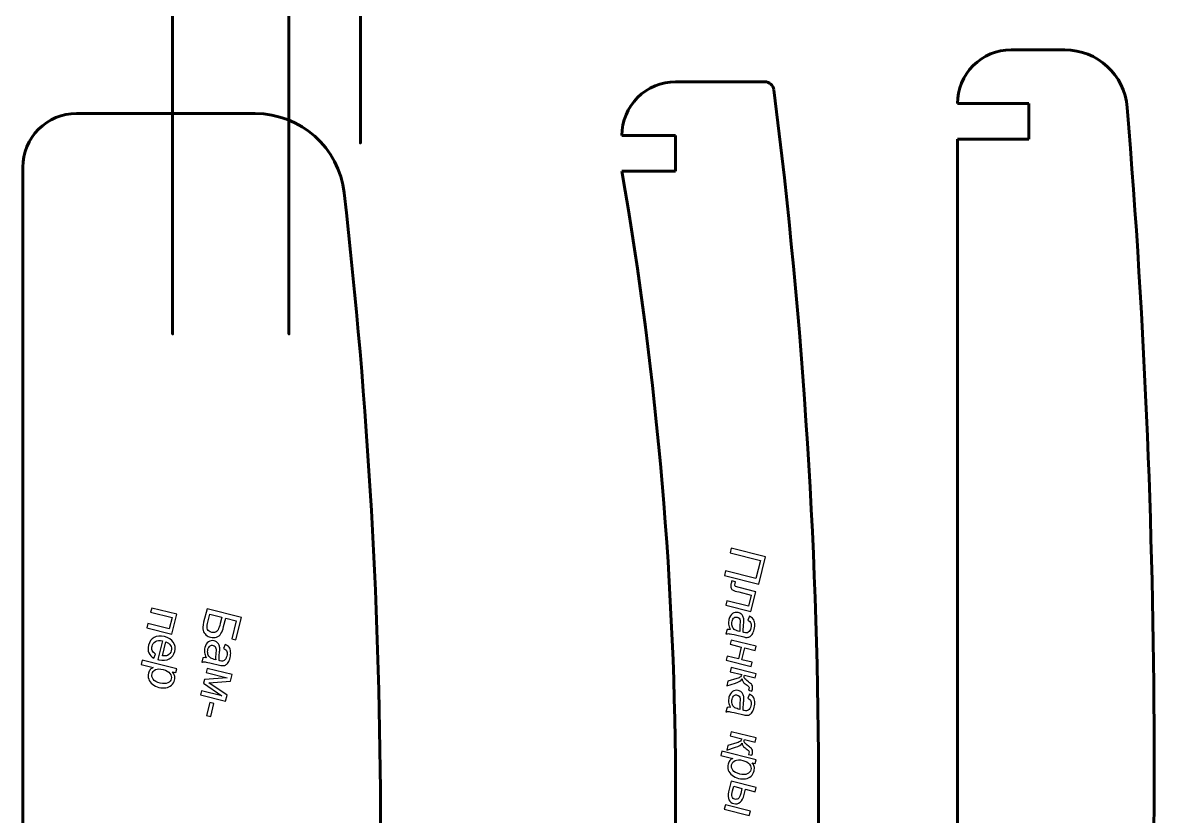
# Model space of a CAD drawing. Header units: centimetres. Extents: x 259 to 610, y 357 to 1252.
# Drawn here: x 545.9 to 609.6, y 899.7 to 944 of the extents above; entities that cross this region are included whole.
import ezdxf

# ---------------------------------------------------------------- set-up
doc = ezdxf.new("R2010")
doc.units = ezdxf.units.CM
doc.header["$MEASUREMENT"] = 0
doc.layers.add('layer 1', color=7, linetype='Continuous')

msp = doc.modelspace()

# ---------------------------------------------------------------- linework, layer by layer
at = {"layer": 'layer 1', "color": 5, "lineweight": 60}
for points, knots in [([(554.2571, 958.72064), (554.2571, 960.23942), (553.02589, 961.47063), (551.50711, 961.47064), (551.50711, 961.47064), (549.98833, 961.47064), (548.75711, 960.23943), (548.7571, 958.72064), (548.7571, 958.72064), (548.7571, 957.20186), (549.98831, 955.97064), (551.50709, 955.97064), (551.50709, 955.97064), (553.02587, 955.97063), (554.2571, 957.20184), (554.2571, 958.72062), (554.2571, 1004.28402), (554.2571, 867.59384), (554.2571, 958.72064)], [0, 0, 0, 0, 0.2, 0.2, 0.2, 0.2, 0.4, 0.4, 0.4, 0.4, 0.6, 0.6, 0.6, 0.6, 1, 1, 1, 1.00002, 1.00002, 1.00002, 1.00002]), ([(560.7571, 958.72064), (560.7571, 960.23942), (559.52589, 961.47063), (558.00711, 961.47064), (558.00711, 961.47064), (556.48833, 961.47064), (555.25711, 960.23943), (555.2571, 958.72064), (555.2571, 958.72064), (555.2571, 957.20186), (556.48831, 955.97064), (558.00709, 955.97064), (558.00709, 955.97064), (559.52587, 955.97063), (560.7571, 957.20184), (560.7571, 958.72062), (560.7571, 1004.28402), (560.7571, 867.59384), (560.7571, 958.72064)], [0, 0, 0, 0, 0.2, 0.2, 0.2, 0.2, 0.4, 0.4, 0.4, 0.4, 0.6, 0.6, 0.6, 0.6, 1, 1, 1, 1.00002, 1.00002, 1.00002, 1.00002]), ([(564.7571, 957.72064), (564.7571, 958.68713), (563.9736, 959.47063), (563.00711, 959.47064), (563.00711, 959.47064), (562.04061, 959.47064), (561.25711, 958.68714), (561.2571, 957.72064), (561.2571, 957.72064), (561.2571, 956.75414), (562.0406, 955.97064), (563.0071, 955.97064), (563.0071, 955.97064), (563.97359, 955.97063), (564.7571, 956.75413), (564.7571, 957.72063), (564.7571, 986.71563), (564.7571, 899.73124), (564.7571, 957.72064)], [0, 0, 0, 0, 0.2, 0.2, 0.2, 0.2, 0.4, 0.4, 0.4, 0.4, 0.6, 0.6, 0.6, 0.6, 1, 1, 1, 1.00001, 1.00001, 1.00001, 1.00001]), ([(601.14318, 942.51831), (600.34753, 942.51831), (599.58447, 942.20224), (599.02186, 941.63963), (599.02186, 941.63963), (598.45925, 941.07703), (598.14318, 940.31396), (598.14318, 939.51831)], [0, 0, 0, 0, 0.33333333, 0.33333333, 0.33333333, 0.33333333, 1, 1, 1, 1]), ([(582.38027, 940.73113), (581.58462, 940.73113), (580.82155, 940.41506), (580.25895, 939.85245), (580.25895, 939.85245), (579.69634, 939.28984), (579.38027, 938.52678), (579.38027, 937.73113)], [0, 0, 0, 0, 0.33333333, 0.33333333, 0.33333333, 0.33333333, 1, 1, 1, 1]), ([(548.87954, 938.95751), (548.08389, 938.95751), (547.32083, 938.64144), (546.75822, 938.07883), (546.75822, 938.07883), (546.19561, 937.51622), (545.87954, 936.75316), (545.87954, 935.95751)], [0, 0, 0, 0, 0.33333333, 0.33333333, 0.33333333, 0.33333333, 1, 1, 1, 1])]:
    msp.add_open_spline(points, degree=3, knots=knots, dxfattribs=at)
for points in [[(604.14318, 942.51831), (604.14318, 942.51831), (601.14318, 942.51831), (601.14318, 942.51831)], [(607.63138, 939.3055), (607.48191, 941.12101), (605.96483, 942.51831), (604.14318, 942.51831)], [(587.38027, 940.73113), (587.38027, 940.73113), (582.38027, 940.73113), (582.38027, 940.73113)], [(587.87628, 940.29417), (587.84453, 940.54393), (587.63204, 940.73113), (587.38027, 940.73113)], [(587.87628, 861.16809), (591.21486, 887.43724), (591.21493, 914.02334), (587.87649, 940.29251)], [(602.14318, 939.51831), (602.14318, 939.51831), (598.14318, 939.51831), (598.14318, 939.51831)], [(602.14318, 937.51831), (602.14318, 937.51831), (602.14318, 939.51831), (602.14318, 939.51831)], [(607.63138, 865.73113), (609.64705, 890.21371), (609.64711, 914.82054), (607.63157, 939.30313)], [(558.87954, 938.95751), (558.87954, 938.95751), (548.87954, 938.95751), (548.87954, 938.95751)], [(563.847, 934.52708), (563.55753, 937.0516), (561.4206, 938.95751), (558.87954, 938.95751)], [(582.38027, 937.73113), (582.38027, 937.73113), (579.38027, 937.73113), (579.38027, 937.73113)], [(582.38027, 935.73113), (582.38027, 935.73113), (582.38027, 937.73113), (582.38027, 937.73113)], [(598.14318, 937.51831), (598.14318, 937.51831), (598.14318, 867.51831), (598.14318, 867.51831)], [(598.14318, 937.51831), (598.14318, 937.51831), (602.14318, 937.51831), (602.14318, 937.51831)], [(545.87954, 935.95751), (545.87954, 935.95751), (545.87954, 861.95751), (545.87954, 861.95751)], [(579.38027, 935.73113), (579.38027, 935.73113), (579.38027, 935.7311), (579.38027, 935.7311)], [(579.38027, 935.73113), (579.38027, 935.73113), (582.38027, 935.73113), (582.38027, 935.73113)], [(579.38027, 865.73113), (583.3802, 888.89266), (583.38027, 912.56847), (579.38045, 935.73003)], [(563.847, 863.38794), (566.55699, 887.02301), (566.55706, 910.89036), (563.84718, 934.52543)]]:
    msp.add_open_spline(points, degree=3, dxfattribs=at)
at = {"layer": 'layer 1'}
for points, knots in [([(587.41776, 914.17486), (587.41776, 914.17486), (587.03952, 912.65773), (587.03952, 912.65773), (587.03952, 912.65773), (587.03952, 912.65773), (585.11081, 913.13874), (585.11081, 913.13874), (585.11081, 913.13874), (585.11081, 913.13874), (585.1747, 913.39523), (585.1747, 913.39523), (585.1747, 913.39523), (585.1747, 913.39523), (586.87563, 912.97115), (586.87563, 912.97115), (586.87563, 912.97115), (586.87563, 912.97115), (587.12656, 913.97625), (587.12656, 913.97625), (587.12656, 913.97625), (587.12656, 913.97625), (585.42517, 914.40032), (585.42517, 914.40032), (585.42517, 914.40032), (585.42517, 914.40032), (585.48905, 914.65541), (585.48905, 914.65541), (585.48905, 914.65541), (585.48905, 914.65541), (587.41776, 914.17486), (587.41776, 914.17486)], [0, 0, 0, 0, 0.11111111, 0.11111111, 0.11111111, 0.11111111, 0.22222222, 0.22222222, 0.22222222, 0.22222222, 0.33333333, 0.33333333, 0.33333333, 0.33333333, 0.44444444, 0.44444444, 0.44444444, 0.44444444, 0.55555556, 0.55555556, 0.55555556, 0.55555556, 0.66666667, 0.66666667, 0.66666667, 0.66666667, 0.77777778, 0.77777778, 0.77777778, 0.77777778, 1, 1, 1, 1]), ([(586.86545, 912.22764), (586.86545, 912.22764), (586.59137, 911.12764), (586.59137, 911.12764), (586.59137, 911.12764), (586.59137, 911.12764), (585.19414, 911.47624), (585.19414, 911.47624), (585.19414, 911.47624), (585.19414, 911.47624), (585.25248, 911.71142), (585.25248, 911.71142), (585.25248, 911.71142), (585.25248, 911.71142), (586.45387, 911.4119), (586.45387, 911.4119), (586.45387, 911.4119), (586.45387, 911.4119), (586.61035, 912.03967), (586.61035, 912.03967), (586.61035, 912.03967), (586.61035, 912.03967), (585.91452, 912.21328), (585.91452, 912.21328), (585.91452, 912.21328), (585.75202, 912.25356), (585.64646, 912.28551), (585.59739, 912.30912), (585.59739, 912.30912), (585.54831, 912.33226), (585.51035, 912.37254), (585.4835, 912.42949), (585.4835, 912.42949), (585.45665, 912.48643), (585.45434, 912.55958), (585.47655, 912.64939), (585.47655, 912.64939), (585.49044, 912.70448), (585.50989, 912.76745), (585.53489, 912.83736), (585.53489, 912.83736), (585.53489, 912.83736), (585.73211, 912.78828), (585.73211, 912.78828), (585.73211, 912.78828), (585.73211, 912.78828), (585.70619, 912.68412), (585.70619, 912.68412), (585.70619, 912.68412), (585.69415, 912.63504), (585.69044, 912.59893), (585.69508, 912.57532), (585.69508, 912.57532), (585.70016, 912.55171), (585.71267, 912.53365), (585.73257, 912.52115), (585.73257, 912.52115), (585.75295, 912.50865), (585.82331, 912.48736), (585.94461, 912.45726), (585.94461, 912.45726), (585.94461, 912.45726), (586.86545, 912.22764), (586.86545, 912.22764)], [0, 0, 0, 0, 0.05882353, 0.05882353, 0.05882353, 0.05882353, 0.11764706, 0.11764706, 0.11764706, 0.11764706, 0.17647059, 0.17647059, 0.17647059, 0.17647059, 0.23529412, 0.23529412, 0.23529412, 0.23529412, 0.29411765, 0.29411765, 0.29411765, 0.29411765, 0.35294118, 0.35294118, 0.35294118, 0.35294118, 0.41176471, 0.41176471, 0.41176471, 0.41176471, 0.47058824, 0.47058824, 0.47058824, 0.47058824, 0.52941176, 0.52941176, 0.52941176, 0.52941176, 0.58823529, 0.58823529, 0.58823529, 0.58823529, 0.64705882, 0.64705882, 0.64705882, 0.64705882, 0.70588235, 0.70588235, 0.70588235, 0.70588235, 0.76470588, 0.76470588, 0.76470588, 0.76470588, 0.82352941, 0.82352941, 0.82352941, 0.82352941, 0.88235294, 0.88235294, 0.88235294, 0.88235294, 1, 1, 1, 1]), ([(554.48481, 910.96571), (554.48481, 910.96571), (554.20981, 909.86338), (554.20981, 909.86338), (554.20981, 909.86338), (554.20981, 909.86338), (552.81258, 910.21154), (552.81258, 910.21154), (552.81258, 910.21154), (552.81258, 910.21154), (552.87138, 910.44857), (552.87138, 910.44857), (552.87138, 910.44857), (552.87138, 910.44857), (554.07278, 910.14904), (554.07278, 910.14904), (554.07278, 910.14904), (554.07278, 910.14904), (554.22971, 910.77774), (554.22971, 910.77774), (554.22971, 910.77774), (554.22971, 910.77774), (553.02832, 911.07728), (553.02832, 911.07728), (553.02832, 911.07728), (553.02832, 911.07728), (553.08758, 911.31385), (553.08758, 911.31385), (553.08758, 911.31385), (553.08758, 911.31385), (554.48481, 910.96571), (554.48481, 910.96571)], [0, 0, 0, 0, 0.11111111, 0.11111111, 0.11111111, 0.11111111, 0.22222222, 0.22222222, 0.22222222, 0.22222222, 0.33333333, 0.33333333, 0.33333333, 0.33333333, 0.44444444, 0.44444444, 0.44444444, 0.44444444, 0.55555556, 0.55555556, 0.55555556, 0.55555556, 0.66666667, 0.66666667, 0.66666667, 0.66666667, 0.77777778, 0.77777778, 0.77777778, 0.77777778, 1, 1, 1, 1]), ([(558.10936, 910.79255), (558.10936, 910.79255), (557.79732, 909.54117), (557.79732, 909.54117), (557.79732, 909.54117), (557.79732, 909.54117), (557.56954, 909.59811), (557.56954, 909.59811), (557.56954, 909.59811), (557.56954, 909.59811), (557.81815, 910.59394), (557.81815, 910.59394), (557.81815, 910.59394), (557.81815, 910.59394), (557.22324, 910.74209), (557.22324, 910.74209), (557.22324, 910.74209), (557.22324, 910.74209), (557.10843, 910.28191), (557.10843, 910.28191), (557.10843, 910.28191), (557.0663, 910.11154), (557.0163, 909.98052), (556.95843, 909.88793), (556.95843, 909.88793), (556.90102, 909.7958), (556.82, 909.73052), (556.71491, 909.69209), (556.71491, 909.69209), (556.60982, 909.65413), (556.49778, 909.64996), (556.37833, 909.6796), (556.37833, 909.6796), (556.28111, 909.70413), (556.19547, 909.74857), (556.12185, 909.81293), (556.12185, 909.81293), (556.04778, 909.87728), (555.995, 909.95922), (555.96306, 910.05876), (555.96306, 910.05876), (555.93065, 910.15784), (555.94084, 910.31107), (555.99223, 910.51802), (555.99223, 910.51802), (555.99223, 910.51802), (556.18065, 911.27311), (556.18065, 911.27311), (556.18065, 911.27311), (556.18065, 911.27311), (558.10936, 910.79255), (558.10936, 910.79255)], [0, 0, 0, 0, 0.07142857, 0.07142857, 0.07142857, 0.07142857, 0.14285714, 0.14285714, 0.14285714, 0.14285714, 0.21428571, 0.21428571, 0.21428571, 0.21428571, 0.28571429, 0.28571429, 0.28571429, 0.28571429, 0.35714286, 0.35714286, 0.35714286, 0.35714286, 0.42857143, 0.42857143, 0.42857143, 0.42857143, 0.5, 0.5, 0.5, 0.5, 0.57142857, 0.57142857, 0.57142857, 0.57142857, 0.64285714, 0.64285714, 0.64285714, 0.64285714, 0.71428571, 0.71428571, 0.71428571, 0.71428571, 0.78571429, 0.78571429, 0.78571429, 0.78571429, 0.85714286, 0.85714286, 0.85714286, 0.85714286, 1, 1, 1, 1]), ([(556.33389, 910.96385), (556.33389, 910.96385), (556.20658, 910.45367), (556.20658, 910.45367), (556.20658, 910.45367), (556.17232, 910.3157), (556.17463, 910.20552), (556.21352, 910.12265), (556.21352, 910.12265), (556.25241, 910.03978), (556.32833, 909.98422), (556.44037, 909.95644), (556.44037, 909.95644), (556.52046, 909.93653), (556.59177, 909.93978), (556.65519, 909.96571), (556.65519, 909.96571), (556.71862, 909.99163), (556.76769, 910.03793), (556.80287, 910.10367), (556.80287, 910.10367), (556.83805, 910.16941), (556.87649, 910.287), (556.91862, 910.45598), (556.91862, 910.45598), (556.91862, 910.45598), (557.0038, 910.79719), (557.0038, 910.79719), (557.0038, 910.79719), (557.0038, 910.79719), (556.33389, 910.96385), (556.33389, 910.96385)], [0, 0, 0, 0, 0.11111111, 0.11111111, 0.11111111, 0.11111111, 0.22222222, 0.22222222, 0.22222222, 0.22222222, 0.33333333, 0.33333333, 0.33333333, 0.33333333, 0.44444444, 0.44444444, 0.44444444, 0.44444444, 0.55555556, 0.55555556, 0.55555556, 0.55555556, 0.66666667, 0.66666667, 0.66666667, 0.66666667, 0.77777778, 0.77777778, 0.77777778, 0.77777778, 1, 1, 1, 1]), ([(585.44229, 910.11606), (585.38951, 910.22254), (585.35804, 910.31976), (585.34739, 910.40865), (585.34739, 910.40865), (585.33674, 910.49754), (585.34322, 910.58829), (585.36637, 910.68134), (585.36637, 910.68134), (585.4048, 910.83504), (585.47147, 910.94338), (585.5673, 911.00726), (585.5673, 911.00726), (585.66267, 911.07116), (585.76869, 911.08829), (585.88535, 911.05912), (585.88535, 911.05912), (585.95387, 911.04198), (586.01266, 911.01097), (586.06128, 910.9656), (586.06128, 910.9656), (586.10989, 910.9207), (586.14553, 910.86838), (586.16683, 910.80958), (586.16683, 910.80958), (586.1886, 910.75079), (586.20016, 910.68736), (586.20202, 910.61977), (586.20202, 910.61977), (586.20294, 910.57023), (586.19692, 910.49708), (586.18535, 910.40032), (586.18535, 910.40032), (586.16035, 910.20357), (586.15248, 910.05587), (586.16128, 909.95773), (586.16128, 909.95773), (586.19369, 909.94893), (586.21405, 909.94338), (586.22285, 909.94106), (586.22285, 909.94106), (586.31961, 909.91699), (586.39322, 909.92254), (586.44368, 909.95727), (586.44368, 909.95727), (586.5122, 910.00449), (586.56128, 910.08783), (586.5909, 910.2068), (586.5909, 910.2068), (586.61868, 910.31838), (586.62008, 910.40541), (586.59415, 910.46838), (586.59415, 910.46838), (586.56822, 910.53088), (586.50896, 910.58736), (586.41637, 910.63782), (586.41637, 910.63782), (586.41637, 910.63782), (586.50526, 910.86144), (586.50526, 910.86144), (586.50526, 910.86144), (586.59924, 910.8156), (586.671, 910.76097), (586.71961, 910.69754), (586.71961, 910.69754), (586.76868, 910.63412), (586.79832, 910.55264), (586.8085, 910.4531), (586.8085, 910.4531), (586.81868, 910.35402), (586.8085, 910.24384), (586.7784, 910.12393), (586.7784, 910.12393), (586.74878, 910.00449), (586.71082, 909.91097), (586.66406, 909.84384), (586.66406, 909.84384), (586.6173, 909.77625), (586.56822, 909.72995), (586.5173, 909.70542), (586.5173, 909.70542), (586.46591, 909.68134), (586.40619, 909.66977), (586.33767, 909.67208), (586.33767, 909.67208), (586.29508, 909.6744), (586.22146, 909.68829), (586.11637, 909.71467), (586.11637, 909.71467), (586.11637, 909.71467), (585.80063, 909.79338), (585.80063, 909.79338), (585.80063, 909.79338), (585.58025, 909.84847), (585.43999, 909.8781), (585.37887, 909.88226), (585.37887, 909.88226), (585.31822, 909.88689), (585.25712, 909.88087), (585.19646, 909.86421), (585.19646, 909.86421), (585.19646, 909.86421), (585.25804, 910.11189), (585.25804, 910.11189), (585.25804, 910.11189), (585.31313, 910.12393), (585.3747, 910.12532), (585.44229, 910.11606)], [0, 0, 0, 0, 0.03571429, 0.03571429, 0.03571429, 0.03571429, 0.07142857, 0.07142857, 0.07142857, 0.07142857, 0.10714286, 0.10714286, 0.10714286, 0.10714286, 0.14285714, 0.14285714, 0.14285714, 0.14285714, 0.17857143, 0.17857143, 0.17857143, 0.17857143, 0.21428571, 0.21428571, 0.21428571, 0.21428571, 0.25, 0.25, 0.25, 0.25, 0.28571429, 0.28571429, 0.28571429, 0.28571429, 0.32142857, 0.32142857, 0.32142857, 0.32142857, 0.35714286, 0.35714286, 0.35714286, 0.35714286, 0.39285714, 0.39285714, 0.39285714, 0.39285714, 0.42857143, 0.42857143, 0.42857143, 0.42857143, 0.46428571, 0.46428571, 0.46428571, 0.46428571, 0.5, 0.5, 0.5, 0.5, 0.53571429, 0.53571429, 0.53571429, 0.53571429, 0.57142857, 0.57142857, 0.57142857, 0.57142857, 0.60714286, 0.60714286, 0.60714286, 0.60714286, 0.64285714, 0.64285714, 0.64285714, 0.64285714, 0.67857143, 0.67857143, 0.67857143, 0.67857143, 0.71428571, 0.71428571, 0.71428571, 0.71428571, 0.75, 0.75, 0.75, 0.75, 0.78571429, 0.78571429, 0.78571429, 0.78571429, 0.82142857, 0.82142857, 0.82142857, 0.82142857, 0.85714286, 0.85714286, 0.85714286, 0.85714286, 0.89285714, 0.89285714, 0.89285714, 0.89285714, 0.92857143, 0.92857143, 0.92857143, 0.92857143, 1, 1, 1, 1]), ([(585.97609, 910.00403), (585.9622, 910.09894), (585.96452, 910.23505), (585.98304, 910.41328), (585.98304, 910.41328), (585.99322, 910.51421), (585.99461, 910.5869), (585.98721, 910.63134), (585.98721, 910.63134), (585.9798, 910.67625), (585.96175, 910.71375), (585.9335, 910.7443), (585.9335, 910.7443), (585.90526, 910.77439), (585.87054, 910.79477), (585.82887, 910.80495), (585.82887, 910.80495), (585.76591, 910.82069), (585.70757, 910.81005), (585.65341, 910.77254), (585.65341, 910.77254), (585.59924, 910.7355), (585.56081, 910.67069), (585.53767, 910.57857), (585.53767, 910.57857), (585.51498, 910.48736), (585.51498, 910.40125), (585.5372, 910.32023), (585.5372, 910.32023), (585.55942, 910.23921), (585.60063, 910.17347), (585.66174, 910.12301), (585.66174, 910.12301), (585.70897, 910.08412), (585.78489, 910.05171), (585.88905, 910.02579), (585.88905, 910.02579), (585.88905, 910.02579), (585.97609, 910.00403), (585.97609, 910.00403)], [0, 0, 0, 0, 0.09090909, 0.09090909, 0.09090909, 0.09090909, 0.18181818, 0.18181818, 0.18181818, 0.18181818, 0.27272727, 0.27272727, 0.27272727, 0.27272727, 0.36363636, 0.36363636, 0.36363636, 0.36363636, 0.45454545, 0.45454545, 0.45454545, 0.45454545, 0.54545455, 0.54545455, 0.54545455, 0.54545455, 0.63636364, 0.63636364, 0.63636364, 0.63636364, 0.72727273, 0.72727273, 0.72727273, 0.72727273, 0.81818182, 0.81818182, 0.81818182, 0.81818182, 1, 1, 1, 1]), ([(553.29916, 908.74256), (553.29916, 908.74256), (553.20795, 908.50551), (553.20795, 908.50551), (553.20795, 908.50551), (553.07462, 908.57959), (552.98157, 908.67866), (552.92879, 908.80274), (552.92879, 908.80274), (552.87555, 908.92681), (552.86953, 909.07033), (552.90981, 909.23237), (552.90981, 909.23237), (552.96073, 909.43653), (553.06398, 909.5833), (553.21999, 909.67126), (553.21999, 909.67126), (553.37555, 909.75968), (553.56721, 909.77542), (553.79407, 909.71894), (553.79407, 909.71894), (554.02925, 909.66015), (554.19639, 909.55413), (554.29638, 909.40088), (554.29638, 909.40088), (554.39592, 909.24765), (554.42184, 909.0745), (554.3737, 908.88144), (554.3737, 908.88144), (554.32694, 908.6944), (554.22508, 908.55783), (554.0686, 908.47125), (554.0686, 908.47125), (553.91213, 908.38422), (553.71814, 908.36987), (553.48758, 908.42728), (553.48758, 908.42728), (553.4737, 908.43098), (553.4524, 908.43654), (553.42463, 908.44441), (553.42463, 908.44441), (553.42463, 908.44441), (553.68434, 909.48653), (553.68434, 909.48653), (553.68434, 909.48653), (553.52879, 909.5157), (553.40055, 909.50181), (553.29962, 909.44394), (553.29962, 909.44394), (553.19823, 909.38653), (553.13342, 909.29903), (553.10425, 909.18236), (553.10425, 909.18236), (553.08249, 909.0958), (553.08712, 909.0157), (553.11722, 908.94302), (553.11722, 908.94302), (553.14731, 908.87033), (553.20842, 908.80367), (553.29916, 908.74256)], [0, 0, 0, 0, 0.0625, 0.0625, 0.0625, 0.0625, 0.125, 0.125, 0.125, 0.125, 0.1875, 0.1875, 0.1875, 0.1875, 0.25, 0.25, 0.25, 0.25, 0.3125, 0.3125, 0.3125, 0.3125, 0.375, 0.375, 0.375, 0.375, 0.4375, 0.4375, 0.4375, 0.4375, 0.5, 0.5, 0.5, 0.5, 0.5625, 0.5625, 0.5625, 0.5625, 0.625, 0.625, 0.625, 0.625, 0.6875, 0.6875, 0.6875, 0.6875, 0.75, 0.75, 0.75, 0.75, 0.8125, 0.8125, 0.8125, 0.8125, 0.875, 0.875, 0.875, 0.875, 1, 1, 1, 1]), ([(553.87601, 909.4245), (553.87601, 909.4245), (553.68156, 908.64441), (553.68156, 908.64441), (553.68156, 908.64441), (553.80148, 908.62589), (553.89731, 908.63376), (553.96814, 908.66801), (553.96814, 908.66801), (554.07833, 908.72079), (554.14824, 908.80736), (554.17833, 908.92727), (554.17833, 908.92727), (554.20518, 909.03607), (554.19175, 909.13653), (554.13712, 909.22867), (554.13712, 909.22867), (554.08296, 909.32126), (553.99592, 909.38654), (553.87601, 909.4245)], [0, 0, 0, 0, 0.16666667, 0.16666667, 0.16666667, 0.16666667, 0.33333333, 0.33333333, 0.33333333, 0.33333333, 0.5, 0.5, 0.5, 0.5, 0.66666667, 0.66666667, 0.66666667, 0.66666667, 1, 1, 1, 1]), ([(556.1362, 908.53746), (556.08342, 908.64394), (556.05195, 908.74116), (556.0413, 908.83005), (556.0413, 908.83005), (556.03065, 908.91894), (556.03713, 909.00969), (556.06028, 909.10274), (556.06028, 909.10274), (556.09871, 909.25644), (556.16538, 909.36478), (556.26121, 909.42866), (556.26121, 909.42866), (556.35658, 909.49256), (556.4626, 909.50969), (556.57926, 909.48052), (556.57926, 909.48052), (556.64778, 909.46338), (556.70657, 909.43237), (556.75519, 909.387), (556.75519, 909.387), (556.8038, 909.3421), (556.83944, 909.28978), (556.86074, 909.23098), (556.86074, 909.23098), (556.88251, 909.17219), (556.89407, 909.10876), (556.89593, 909.04117), (556.89593, 909.04117), (556.89685, 908.99163), (556.89083, 908.91848), (556.87926, 908.82172), (556.87926, 908.82172), (556.85426, 908.62497), (556.84639, 908.47727), (556.85519, 908.37913), (556.85519, 908.37913), (556.8876, 908.37033), (556.90796, 908.36478), (556.91676, 908.36246), (556.91676, 908.36246), (557.01352, 908.33839), (557.08713, 908.34394), (557.13759, 908.37867), (557.13759, 908.37867), (557.20611, 908.42589), (557.25519, 908.50923), (557.28481, 908.6282), (557.28481, 908.6282), (557.31259, 908.73978), (557.31399, 908.82681), (557.28806, 908.88978), (557.28806, 908.88978), (557.26213, 908.95228), (557.20287, 909.00876), (557.11028, 909.05922), (557.11028, 909.05922), (557.11028, 909.05922), (557.19917, 909.28284), (557.19917, 909.28284), (557.19917, 909.28284), (557.29315, 909.237), (557.36491, 909.18237), (557.41352, 909.11894), (557.41352, 909.11894), (557.46259, 909.05552), (557.49223, 908.97404), (557.50241, 908.8745), (557.50241, 908.8745), (557.51259, 908.77542), (557.50241, 908.66524), (557.47231, 908.54533), (557.47231, 908.54533), (557.44269, 908.42589), (557.40473, 908.33237), (557.35797, 908.26524), (557.35797, 908.26524), (557.31121, 908.19765), (557.26213, 908.15135), (557.21121, 908.12682), (557.21121, 908.12682), (557.15982, 908.10274), (557.1001, 908.09117), (557.03158, 908.09348), (557.03158, 908.09348), (556.98899, 908.0958), (556.91537, 908.10969), (556.81028, 908.13607), (556.81028, 908.13607), (556.81028, 908.13607), (556.49454, 908.21478), (556.49454, 908.21478), (556.49454, 908.21478), (556.27416, 908.26987), (556.1339, 908.2995), (556.07278, 908.30366), (556.07278, 908.30366), (556.01213, 908.30829), (555.95103, 908.30227), (555.89037, 908.28561), (555.89037, 908.28561), (555.89037, 908.28561), (555.95195, 908.53329), (555.95195, 908.53329), (555.95195, 908.53329), (556.00704, 908.54533), (556.06861, 908.54672), (556.1362, 908.53746)], [0, 0, 0, 0, 0.03571429, 0.03571429, 0.03571429, 0.03571429, 0.07142857, 0.07142857, 0.07142857, 0.07142857, 0.10714286, 0.10714286, 0.10714286, 0.10714286, 0.14285714, 0.14285714, 0.14285714, 0.14285714, 0.17857143, 0.17857143, 0.17857143, 0.17857143, 0.21428571, 0.21428571, 0.21428571, 0.21428571, 0.25, 0.25, 0.25, 0.25, 0.28571429, 0.28571429, 0.28571429, 0.28571429, 0.32142857, 0.32142857, 0.32142857, 0.32142857, 0.35714286, 0.35714286, 0.35714286, 0.35714286, 0.39285714, 0.39285714, 0.39285714, 0.39285714, 0.42857143, 0.42857143, 0.42857143, 0.42857143, 0.46428571, 0.46428571, 0.46428571, 0.46428571, 0.5, 0.5, 0.5, 0.5, 0.53571429, 0.53571429, 0.53571429, 0.53571429, 0.57142857, 0.57142857, 0.57142857, 0.57142857, 0.60714286, 0.60714286, 0.60714286, 0.60714286, 0.64285714, 0.64285714, 0.64285714, 0.64285714, 0.67857143, 0.67857143, 0.67857143, 0.67857143, 0.71428571, 0.71428571, 0.71428571, 0.71428571, 0.75, 0.75, 0.75, 0.75, 0.78571429, 0.78571429, 0.78571429, 0.78571429, 0.82142857, 0.82142857, 0.82142857, 0.82142857, 0.85714286, 0.85714286, 0.85714286, 0.85714286, 0.89285714, 0.89285714, 0.89285714, 0.89285714, 0.92857143, 0.92857143, 0.92857143, 0.92857143, 1, 1, 1, 1]), ([(586.89415, 909.17625), (586.89415, 909.17625), (586.83489, 908.93967), (586.83489, 908.93967), (586.83489, 908.93967), (586.83489, 908.93967), (586.2534, 909.08458), (586.2534, 909.08458), (586.2534, 909.08458), (586.2534, 909.08458), (586.08952, 908.42809), (586.08952, 908.42809), (586.08952, 908.42809), (586.08952, 908.42809), (586.67147, 908.28272), (586.67147, 908.28272), (586.67147, 908.28272), (586.67147, 908.28272), (586.6122, 908.04615), (586.6122, 908.04615), (586.6122, 908.04615), (586.6122, 908.04615), (585.21498, 908.3943), (585.21498, 908.3943), (585.21498, 908.3943), (585.21498, 908.3943), (585.27378, 908.63134), (585.27378, 908.63134), (585.27378, 908.63134), (585.27378, 908.63134), (585.89368, 908.47671), (585.89368, 908.47671), (585.89368, 908.47671), (585.89368, 908.47671), (586.05758, 909.13319), (586.05758, 909.13319), (586.05758, 909.13319), (586.05758, 909.13319), (585.43766, 909.28782), (585.43766, 909.28782), (585.43766, 909.28782), (585.43766, 909.28782), (585.49692, 909.52439), (585.49692, 909.52439), (585.49692, 909.52439), (585.49692, 909.52439), (586.89415, 909.17625), (586.89415, 909.17625)], [0, 0, 0, 0, 0.07692308, 0.07692308, 0.07692308, 0.07692308, 0.15384615, 0.15384615, 0.15384615, 0.15384615, 0.23076923, 0.23076923, 0.23076923, 0.23076923, 0.30769231, 0.30769231, 0.30769231, 0.30769231, 0.38461538, 0.38461538, 0.38461538, 0.38461538, 0.46153846, 0.46153846, 0.46153846, 0.46153846, 0.53846154, 0.53846154, 0.53846154, 0.53846154, 0.61538462, 0.61538462, 0.61538462, 0.61538462, 0.69230769, 0.69230769, 0.69230769, 0.69230769, 0.76923077, 0.76923077, 0.76923077, 0.76923077, 0.84615385, 0.84615385, 0.84615385, 0.84615385, 1, 1, 1, 1]), ([(556.67, 908.42543), (556.65611, 908.52034), (556.65843, 908.65645), (556.67695, 908.83468), (556.67695, 908.83468), (556.68713, 908.93561), (556.68852, 909.0083), (556.68112, 909.05274), (556.68112, 909.05274), (556.67371, 909.09765), (556.65566, 909.13515), (556.62741, 909.1657), (556.62741, 909.1657), (556.59917, 909.19579), (556.56445, 909.21617), (556.52278, 909.22635), (556.52278, 909.22635), (556.45982, 909.24209), (556.40148, 909.23145), (556.34732, 909.19394), (556.34732, 909.19394), (556.29315, 909.1569), (556.25472, 909.09209), (556.23158, 908.99997), (556.23158, 908.99997), (556.20889, 908.90876), (556.20889, 908.82265), (556.23111, 908.74163), (556.23111, 908.74163), (556.25333, 908.66061), (556.29454, 908.59487), (556.35565, 908.54441), (556.35565, 908.54441), (556.40288, 908.50552), (556.4788, 908.47311), (556.58296, 908.44719), (556.58296, 908.44719), (556.58296, 908.44719), (556.67, 908.42543), (556.67, 908.42543)], [0, 0, 0, 0, 0.09090909, 0.09090909, 0.09090909, 0.09090909, 0.18181818, 0.18181818, 0.18181818, 0.18181818, 0.27272727, 0.27272727, 0.27272727, 0.27272727, 0.36363636, 0.36363636, 0.36363636, 0.36363636, 0.45454545, 0.45454545, 0.45454545, 0.45454545, 0.54545455, 0.54545455, 0.54545455, 0.54545455, 0.63636364, 0.63636364, 0.63636364, 0.63636364, 0.72727273, 0.72727273, 0.72727273, 0.72727273, 0.81818182, 0.81818182, 0.81818182, 0.81818182, 1, 1, 1, 1]), ([(552.5524, 908.39996), (552.5524, 908.39996), (554.48481, 907.91801), (554.48481, 907.91801), (554.48481, 907.91801), (554.48481, 907.91801), (554.4311, 907.70228), (554.4311, 907.70228), (554.4311, 907.70228), (554.4311, 907.70228), (554.24963, 907.74765), (554.24963, 907.74765), (554.24963, 907.74765), (554.30795, 907.67867), (554.34684, 907.60829), (554.36629, 907.53514), (554.36629, 907.53514), (554.3862, 907.46245), (554.38434, 907.38051), (554.36166, 907.28884), (554.36166, 907.28884), (554.33203, 907.16987), (554.27509, 907.07218), (554.19082, 906.99625), (554.19082, 906.99625), (554.10657, 906.92033), (554.00287, 906.8731), (553.87972, 906.85459), (553.87972, 906.85459), (553.75611, 906.83607), (553.62786, 906.84348), (553.49453, 906.87635), (553.49453, 906.87635), (553.35148, 906.912), (553.22926, 906.96986), (553.1274, 907.04995), (553.1274, 907.04995), (553.02601, 907.12959), (552.95656, 907.22589), (552.92, 907.33885), (552.92, 907.33885), (552.88342, 907.45181), (552.87879, 907.56246), (552.90564, 907.67033), (552.90564, 907.67033), (552.92508, 907.7495), (552.95981, 907.81617), (553.00842, 907.87033), (553.00842, 907.87033), (553.05749, 907.92496), (553.11259, 907.9657), (553.17324, 907.99348), (553.17324, 907.99348), (553.17324, 907.99348), (552.49314, 908.16292), (552.49314, 908.16292), (552.49314, 908.16292), (552.49314, 908.16292), (552.5524, 908.39996), (552.5524, 908.39996)], [0, 0, 0, 0, 0.0625, 0.0625, 0.0625, 0.0625, 0.125, 0.125, 0.125, 0.125, 0.1875, 0.1875, 0.1875, 0.1875, 0.25, 0.25, 0.25, 0.25, 0.3125, 0.3125, 0.3125, 0.3125, 0.375, 0.375, 0.375, 0.375, 0.4375, 0.4375, 0.4375, 0.4375, 0.5, 0.5, 0.5, 0.5, 0.5625, 0.5625, 0.5625, 0.5625, 0.625, 0.625, 0.625, 0.625, 0.6875, 0.6875, 0.6875, 0.6875, 0.75, 0.75, 0.75, 0.75, 0.8125, 0.8125, 0.8125, 0.8125, 0.875, 0.875, 0.875, 0.875, 1, 1, 1, 1]), ([(553.72509, 907.87958), (553.54499, 907.9245), (553.40333, 907.92125), (553.29916, 907.86986), (553.29916, 907.86986), (553.195, 907.81848), (553.13018, 907.74116), (553.10425, 907.63745), (553.10425, 907.63745), (553.07786, 907.53237), (553.10008, 907.43098), (553.17045, 907.33376), (553.17045, 907.33376), (553.24082, 907.23654), (553.36906, 907.16477), (553.55611, 907.11801), (553.55611, 907.11801), (553.73434, 907.07404), (553.87648, 907.07728), (553.98342, 907.1282), (553.98342, 907.1282), (554.09036, 907.17959), (554.15657, 907.25597), (554.18157, 907.35783), (554.18157, 907.35783), (554.20703, 907.45875), (554.18203, 907.55968), (554.10703, 907.66061), (554.10703, 907.66061), (554.03203, 907.76199), (553.90472, 907.83468), (553.72509, 907.87958)], [0, 0, 0, 0, 0.11111111, 0.11111111, 0.11111111, 0.11111111, 0.22222222, 0.22222222, 0.22222222, 0.22222222, 0.33333333, 0.33333333, 0.33333333, 0.33333333, 0.44444444, 0.44444444, 0.44444444, 0.44444444, 0.55555556, 0.55555556, 0.55555556, 0.55555556, 0.66666667, 0.66666667, 0.66666667, 0.66666667, 0.77777778, 0.77777778, 0.77777778, 0.77777778, 1, 1, 1, 1]), ([(557.58667, 907.59255), (557.58667, 907.59255), (557.49454, 907.22404), (557.49454, 907.22404), (557.49454, 907.22404), (557.49454, 907.22404), (556.28482, 907.13561), (556.28482, 907.13561), (556.28482, 907.13561), (556.28482, 907.13561), (557.30149, 906.44903), (557.30149, 906.44903), (557.30149, 906.44903), (557.30149, 906.44903), (557.21676, 906.1083), (557.21676, 906.1083), (557.21676, 906.1083), (557.21676, 906.1083), (555.81954, 906.4569), (555.81954, 906.4569), (555.81954, 906.4569), (555.81954, 906.4569), (555.87834, 906.69348), (555.87834, 906.69348), (555.87834, 906.69348), (555.87834, 906.69348), (557.00334, 906.41293), (557.00334, 906.41293), (557.00334, 906.41293), (557.00334, 906.41293), (555.98157, 907.10644), (555.98157, 907.10644), (555.98157, 907.10644), (555.98157, 907.10644), (556.03436, 907.31848), (556.03436, 907.31848), (556.03436, 907.31848), (556.03436, 907.31848), (557.31029, 907.41524), (557.31029, 907.41524), (557.31029, 907.41524), (557.31029, 907.41524), (556.13157, 907.70922), (556.13157, 907.70922), (556.13157, 907.70922), (556.13157, 907.70922), (556.18944, 907.94071), (556.18944, 907.94071), (556.18944, 907.94071), (556.18944, 907.94071), (557.58667, 907.59255), (557.58667, 907.59255)], [0, 0, 0, 0, 0.07142857, 0.07142857, 0.07142857, 0.07142857, 0.14285714, 0.14285714, 0.14285714, 0.14285714, 0.21428571, 0.21428571, 0.21428571, 0.21428571, 0.28571429, 0.28571429, 0.28571429, 0.28571429, 0.35714286, 0.35714286, 0.35714286, 0.35714286, 0.42857143, 0.42857143, 0.42857143, 0.42857143, 0.5, 0.5, 0.5, 0.5, 0.57142857, 0.57142857, 0.57142857, 0.57142857, 0.64285714, 0.64285714, 0.64285714, 0.64285714, 0.71428571, 0.71428571, 0.71428571, 0.71428571, 0.78571429, 0.78571429, 0.78571429, 0.78571429, 0.85714286, 0.85714286, 0.85714286, 0.85714286, 1, 1, 1, 1]), ([(586.89461, 907.64522), (586.89461, 907.64522), (586.83582, 907.40818), (586.83582, 907.40818), (586.83582, 907.40818), (586.83582, 907.40818), (586.23165, 907.55864), (586.23165, 907.55864), (586.23165, 907.55864), (586.21266, 907.48365), (586.21405, 907.42717), (586.23535, 907.38967), (586.23535, 907.38967), (586.25711, 907.35217), (586.33025, 907.28642), (586.4548, 907.1929), (586.4548, 907.1929), (586.55387, 907.11884), (586.6173, 907.06328), (586.64508, 907.02531), (586.64508, 907.02531), (586.67285, 906.98781), (586.68814, 906.94846), (586.69138, 906.90772), (586.69138, 906.90772), (586.69415, 906.86698), (586.68535, 906.80494), (586.66452, 906.72161), (586.66452, 906.72161), (586.66452, 906.72161), (586.65248, 906.67393), (586.65248, 906.67393), (586.65248, 906.67393), (586.65248, 906.67393), (586.45664, 906.723), (586.45664, 906.723), (586.45664, 906.723), (586.45664, 906.723), (586.47424, 906.78828), (586.47424, 906.78828), (586.47424, 906.78828), (586.48998, 906.85078), (586.49044, 906.89291), (586.47656, 906.91513), (586.47656, 906.91513), (586.46174, 906.93828), (586.41128, 906.98087), (586.32517, 907.04245), (586.32517, 907.04245), (586.24276, 907.10077), (586.18813, 907.14938), (586.16035, 907.18828), (586.16035, 907.18828), (586.13257, 907.2267), (586.1122, 907.28087), (586.09878, 907.35032), (586.09878, 907.35032), (586.046, 907.25541), (585.92656, 907.17902), (585.73951, 907.12115), (585.73951, 907.12115), (585.73951, 907.12115), (585.2423, 906.96976), (585.2423, 906.96976), (585.2423, 906.96976), (585.2423, 906.96976), (585.30711, 907.23041), (585.30711, 907.23041), (585.30711, 907.23041), (585.30711, 907.23041), (585.80294, 907.37485), (585.80294, 907.37485), (585.80294, 907.37485), (585.90295, 907.40495), (585.97146, 907.43596), (586.0085, 907.4679), (586.0085, 907.4679), (586.04554, 907.49939), (586.071, 907.54198), (586.08443, 907.59569), (586.08443, 907.59569), (586.08443, 907.59569), (585.43859, 907.7568), (585.43859, 907.7568), (585.43859, 907.7568), (585.43859, 907.7568), (585.49739, 907.99337), (585.49739, 907.99337), (585.49739, 907.99337), (585.49739, 907.99337), (586.89461, 907.64522), (586.89461, 907.64522)], [0, 0, 0, 0, 0.04166667, 0.04166667, 0.04166667, 0.04166667, 0.08333333, 0.08333333, 0.08333333, 0.08333333, 0.125, 0.125, 0.125, 0.125, 0.16666667, 0.16666667, 0.16666667, 0.16666667, 0.20833333, 0.20833333, 0.20833333, 0.20833333, 0.25, 0.25, 0.25, 0.25, 0.29166667, 0.29166667, 0.29166667, 0.29166667, 0.33333333, 0.33333333, 0.33333333, 0.33333333, 0.375, 0.375, 0.375, 0.375, 0.41666667, 0.41666667, 0.41666667, 0.41666667, 0.45833333, 0.45833333, 0.45833333, 0.45833333, 0.5, 0.5, 0.5, 0.5, 0.54166667, 0.54166667, 0.54166667, 0.54166667, 0.58333333, 0.58333333, 0.58333333, 0.58333333, 0.625, 0.625, 0.625, 0.625, 0.66666667, 0.66666667, 0.66666667, 0.66666667, 0.70833333, 0.70833333, 0.70833333, 0.70833333, 0.75, 0.75, 0.75, 0.75, 0.79166667, 0.79166667, 0.79166667, 0.79166667, 0.83333333, 0.83333333, 0.83333333, 0.83333333, 0.875, 0.875, 0.875, 0.875, 0.91666667, 0.91666667, 0.91666667, 0.91666667, 1, 1, 1, 1]), ([(585.44229, 905.76096), (585.38951, 905.86744), (585.35804, 905.96466), (585.34739, 906.05355), (585.34739, 906.05355), (585.33674, 906.14244), (585.34322, 906.23319), (585.36637, 906.32624), (585.36637, 906.32624), (585.4048, 906.47994), (585.47147, 906.58828), (585.5673, 906.65216), (585.5673, 906.65216), (585.66267, 906.71606), (585.76869, 906.73319), (585.88535, 906.70402), (585.88535, 906.70402), (585.95387, 906.68688), (586.01266, 906.65587), (586.06128, 906.6105), (586.06128, 906.6105), (586.10989, 906.5656), (586.14553, 906.51328), (586.16683, 906.45448), (586.16683, 906.45448), (586.1886, 906.39569), (586.20016, 906.33226), (586.20202, 906.26467), (586.20202, 906.26467), (586.20294, 906.21513), (586.19692, 906.14198), (586.18535, 906.04522), (586.18535, 906.04522), (586.16035, 905.84847), (586.15248, 905.70077), (586.16128, 905.60263), (586.16128, 905.60263), (586.19369, 905.59383), (586.21405, 905.58828), (586.22285, 905.58596), (586.22285, 905.58596), (586.31961, 905.56189), (586.39322, 905.56744), (586.44368, 905.60217), (586.44368, 905.60217), (586.5122, 905.64939), (586.56128, 905.73273), (586.5909, 905.8517), (586.5909, 905.8517), (586.61868, 905.96328), (586.62008, 906.05031), (586.59415, 906.11328), (586.59415, 906.11328), (586.56822, 906.17578), (586.50896, 906.23226), (586.41637, 906.28272), (586.41637, 906.28272), (586.41637, 906.28272), (586.50526, 906.50634), (586.50526, 906.50634), (586.50526, 906.50634), (586.59924, 906.4605), (586.671, 906.40587), (586.71961, 906.34244), (586.71961, 906.34244), (586.76868, 906.27902), (586.79832, 906.19754), (586.8085, 906.098), (586.8085, 906.098), (586.81868, 905.99892), (586.8085, 905.88874), (586.7784, 905.76883), (586.7784, 905.76883), (586.74878, 905.64939), (586.71082, 905.55587), (586.66406, 905.48874), (586.66406, 905.48874), (586.6173, 905.42115), (586.56822, 905.37485), (586.5173, 905.35032), (586.5173, 905.35032), (586.46591, 905.32624), (586.40619, 905.31467), (586.33767, 905.31698), (586.33767, 905.31698), (586.29508, 905.3193), (586.22146, 905.33319), (586.11637, 905.35957), (586.11637, 905.35957), (586.11637, 905.35957), (585.80063, 905.43828), (585.80063, 905.43828), (585.80063, 905.43828), (585.58025, 905.49337), (585.43999, 905.523), (585.37887, 905.52716), (585.37887, 905.52716), (585.31822, 905.53179), (585.25712, 905.52577), (585.19646, 905.50911), (585.19646, 905.50911), (585.19646, 905.50911), (585.25804, 905.75679), (585.25804, 905.75679), (585.25804, 905.75679), (585.31313, 905.76883), (585.3747, 905.77022), (585.44229, 905.76096)], [0, 0, 0, 0, 0.03571429, 0.03571429, 0.03571429, 0.03571429, 0.07142857, 0.07142857, 0.07142857, 0.07142857, 0.10714286, 0.10714286, 0.10714286, 0.10714286, 0.14285714, 0.14285714, 0.14285714, 0.14285714, 0.17857143, 0.17857143, 0.17857143, 0.17857143, 0.21428571, 0.21428571, 0.21428571, 0.21428571, 0.25, 0.25, 0.25, 0.25, 0.28571429, 0.28571429, 0.28571429, 0.28571429, 0.32142857, 0.32142857, 0.32142857, 0.32142857, 0.35714286, 0.35714286, 0.35714286, 0.35714286, 0.39285714, 0.39285714, 0.39285714, 0.39285714, 0.42857143, 0.42857143, 0.42857143, 0.42857143, 0.46428571, 0.46428571, 0.46428571, 0.46428571, 0.5, 0.5, 0.5, 0.5, 0.53571429, 0.53571429, 0.53571429, 0.53571429, 0.57142857, 0.57142857, 0.57142857, 0.57142857, 0.60714286, 0.60714286, 0.60714286, 0.60714286, 0.64285714, 0.64285714, 0.64285714, 0.64285714, 0.67857143, 0.67857143, 0.67857143, 0.67857143, 0.71428571, 0.71428571, 0.71428571, 0.71428571, 0.75, 0.75, 0.75, 0.75, 0.78571429, 0.78571429, 0.78571429, 0.78571429, 0.82142857, 0.82142857, 0.82142857, 0.82142857, 0.85714286, 0.85714286, 0.85714286, 0.85714286, 0.89285714, 0.89285714, 0.89285714, 0.89285714, 0.92857143, 0.92857143, 0.92857143, 0.92857143, 1, 1, 1, 1]), ([(585.97609, 905.64893), (585.9622, 905.74384), (585.96452, 905.87995), (585.98304, 906.05818), (585.98304, 906.05818), (585.99322, 906.15911), (585.99461, 906.2318), (585.98721, 906.27624), (585.98721, 906.27624), (585.9798, 906.32115), (585.96175, 906.35865), (585.9335, 906.3892), (585.9335, 906.3892), (585.90526, 906.41929), (585.87054, 906.43967), (585.82887, 906.44985), (585.82887, 906.44985), (585.76591, 906.46559), (585.70757, 906.45495), (585.65341, 906.41744), (585.65341, 906.41744), (585.59924, 906.3804), (585.56081, 906.31559), (585.53767, 906.22347), (585.53767, 906.22347), (585.51498, 906.13226), (585.51498, 906.04615), (585.5372, 905.96513), (585.5372, 905.96513), (585.55942, 905.88411), (585.60063, 905.81837), (585.66174, 905.76791), (585.66174, 905.76791), (585.70897, 905.72902), (585.78489, 905.69661), (585.88905, 905.67069), (585.88905, 905.67069), (585.88905, 905.67069), (585.97609, 905.64893), (585.97609, 905.64893)], [0, 0, 0, 0, 0.09090909, 0.09090909, 0.09090909, 0.09090909, 0.18181818, 0.18181818, 0.18181818, 0.18181818, 0.27272727, 0.27272727, 0.27272727, 0.27272727, 0.36363636, 0.36363636, 0.36363636, 0.36363636, 0.45454545, 0.45454545, 0.45454545, 0.45454545, 0.54545455, 0.54545455, 0.54545455, 0.54545455, 0.63636364, 0.63636364, 0.63636364, 0.63636364, 0.72727273, 0.72727273, 0.72727273, 0.72727273, 0.81818182, 0.81818182, 0.81818182, 0.81818182, 1, 1, 1, 1]), ([(556.33068, 906.04188), (556.33068, 906.04188), (556.56911, 905.98262), (556.56911, 905.98262), (556.56911, 905.98262), (556.56911, 905.98262), (556.38764, 905.2553), (556.38764, 905.2553), (556.38764, 905.2553), (556.38764, 905.2553), (556.14967, 905.31456), (556.14967, 905.31456), (556.14967, 905.31456), (556.14967, 905.31456), (556.33068, 906.04188), (556.33068, 906.04188)], [0, 0, 0, 0, 0.2, 0.2, 0.2, 0.2, 0.4, 0.4, 0.4, 0.4, 0.6, 0.6, 0.6, 0.6, 1, 1, 1, 1]), ([(586.89461, 904.05216), (586.89461, 904.05216), (586.83582, 903.81512), (586.83582, 903.81512), (586.83582, 903.81512), (586.83582, 903.81512), (586.23165, 903.96558), (586.23165, 903.96558), (586.23165, 903.96558), (586.21266, 903.89059), (586.21405, 903.83411), (586.23535, 903.79661), (586.23535, 903.79661), (586.25711, 903.75911), (586.33025, 903.69336), (586.4548, 903.59984), (586.4548, 903.59984), (586.55387, 903.52578), (586.6173, 903.47022), (586.64508, 903.43225), (586.64508, 903.43225), (586.67285, 903.39475), (586.68814, 903.3554), (586.69138, 903.31466), (586.69138, 903.31466), (586.69415, 903.27392), (586.68535, 903.21188), (586.66452, 903.12855), (586.66452, 903.12855), (586.66452, 903.12855), (586.65248, 903.08087), (586.65248, 903.08087), (586.65248, 903.08087), (586.65248, 903.08087), (586.45664, 903.12994), (586.45664, 903.12994), (586.45664, 903.12994), (586.45664, 903.12994), (586.47424, 903.19522), (586.47424, 903.19522), (586.47424, 903.19522), (586.48998, 903.25772), (586.49044, 903.29985), (586.47656, 903.32207), (586.47656, 903.32207), (586.46174, 903.34522), (586.41128, 903.38781), (586.32517, 903.44939), (586.32517, 903.44939), (586.24276, 903.50771), (586.18813, 903.55632), (586.16035, 903.59522), (586.16035, 903.59522), (586.13257, 903.63364), (586.1122, 903.68781), (586.09878, 903.75726), (586.09878, 903.75726), (586.046, 903.66235), (585.92656, 903.58596), (585.73951, 903.52809), (585.73951, 903.52809), (585.73951, 903.52809), (585.2423, 903.3767), (585.2423, 903.3767), (585.2423, 903.3767), (585.2423, 903.3767), (585.30711, 903.63735), (585.30711, 903.63735), (585.30711, 903.63735), (585.30711, 903.63735), (585.80294, 903.78179), (585.80294, 903.78179), (585.80294, 903.78179), (585.90295, 903.81189), (585.97146, 903.8429), (586.0085, 903.87484), (586.0085, 903.87484), (586.04554, 903.90633), (586.071, 903.94892), (586.08443, 904.00263), (586.08443, 904.00263), (586.08443, 904.00263), (585.43859, 904.16374), (585.43859, 904.16374), (585.43859, 904.16374), (585.43859, 904.16374), (585.49739, 904.40031), (585.49739, 904.40031), (585.49739, 904.40031), (585.49739, 904.40031), (586.89461, 904.05216), (586.89461, 904.05216)], [0, 0, 0, 0, 0.04166667, 0.04166667, 0.04166667, 0.04166667, 0.08333333, 0.08333333, 0.08333333, 0.08333333, 0.125, 0.125, 0.125, 0.125, 0.16666667, 0.16666667, 0.16666667, 0.16666667, 0.20833333, 0.20833333, 0.20833333, 0.20833333, 0.25, 0.25, 0.25, 0.25, 0.29166667, 0.29166667, 0.29166667, 0.29166667, 0.33333333, 0.33333333, 0.33333333, 0.33333333, 0.375, 0.375, 0.375, 0.375, 0.41666667, 0.41666667, 0.41666667, 0.41666667, 0.45833333, 0.45833333, 0.45833333, 0.45833333, 0.5, 0.5, 0.5, 0.5, 0.54166667, 0.54166667, 0.54166667, 0.54166667, 0.58333333, 0.58333333, 0.58333333, 0.58333333, 0.625, 0.625, 0.625, 0.625, 0.66666667, 0.66666667, 0.66666667, 0.66666667, 0.70833333, 0.70833333, 0.70833333, 0.70833333, 0.75, 0.75, 0.75, 0.75, 0.79166667, 0.79166667, 0.79166667, 0.79166667, 0.83333333, 0.83333333, 0.83333333, 0.83333333, 0.875, 0.875, 0.875, 0.875, 0.91666667, 0.91666667, 0.91666667, 0.91666667, 1, 1, 1, 1]), ([(584.96174, 903.31744), (584.96174, 903.31744), (586.89415, 902.83549), (586.89415, 902.83549), (586.89415, 902.83549), (586.89415, 902.83549), (586.84044, 902.61976), (586.84044, 902.61976), (586.84044, 902.61976), (586.84044, 902.61976), (586.65897, 902.66513), (586.65897, 902.66513), (586.65897, 902.66513), (586.71729, 902.59615), (586.75618, 902.52577), (586.77563, 902.45262), (586.77563, 902.45262), (586.79554, 902.37993), (586.79368, 902.29799), (586.771, 902.20632), (586.771, 902.20632), (586.74137, 902.08735), (586.68443, 901.98966), (586.60016, 901.91373), (586.60016, 901.91373), (586.51591, 901.83781), (586.41221, 901.79058), (586.28906, 901.77207), (586.28906, 901.77207), (586.16545, 901.75355), (586.0372, 901.76096), (585.90387, 901.79383), (585.90387, 901.79383), (585.76082, 901.82948), (585.6386, 901.88734), (585.53674, 901.96743), (585.53674, 901.96743), (585.43535, 902.04707), (585.3659, 902.14337), (585.32934, 902.25633), (585.32934, 902.25633), (585.29276, 902.36929), (585.28813, 902.47994), (585.31498, 902.58781), (585.31498, 902.58781), (585.33442, 902.66698), (585.36915, 902.73365), (585.41776, 902.78781), (585.41776, 902.78781), (585.46683, 902.84244), (585.52193, 902.88318), (585.58258, 902.91096), (585.58258, 902.91096), (585.58258, 902.91096), (584.90248, 903.0804), (584.90248, 903.0804), (584.90248, 903.0804), (584.90248, 903.0804), (584.96174, 903.31744), (584.96174, 903.31744)], [0, 0, 0, 0, 0.0625, 0.0625, 0.0625, 0.0625, 0.125, 0.125, 0.125, 0.125, 0.1875, 0.1875, 0.1875, 0.1875, 0.25, 0.25, 0.25, 0.25, 0.3125, 0.3125, 0.3125, 0.3125, 0.375, 0.375, 0.375, 0.375, 0.4375, 0.4375, 0.4375, 0.4375, 0.5, 0.5, 0.5, 0.5, 0.5625, 0.5625, 0.5625, 0.5625, 0.625, 0.625, 0.625, 0.625, 0.6875, 0.6875, 0.6875, 0.6875, 0.75, 0.75, 0.75, 0.75, 0.8125, 0.8125, 0.8125, 0.8125, 0.875, 0.875, 0.875, 0.875, 1, 1, 1, 1]), ([(586.13443, 902.79706), (585.95433, 902.84198), (585.81267, 902.83873), (585.7085, 902.78734), (585.7085, 902.78734), (585.60434, 902.73596), (585.53952, 902.65864), (585.51359, 902.55493), (585.51359, 902.55493), (585.4872, 902.44985), (585.50942, 902.34846), (585.57979, 902.25124), (585.57979, 902.25124), (585.65016, 902.15402), (585.7784, 902.08225), (585.96545, 902.03549), (585.96545, 902.03549), (586.14368, 901.99152), (586.28582, 901.99476), (586.39276, 902.04568), (586.39276, 902.04568), (586.4997, 902.09707), (586.56591, 902.17345), (586.59091, 902.27531), (586.59091, 902.27531), (586.61637, 902.37623), (586.59137, 902.47716), (586.51637, 902.57809), (586.51637, 902.57809), (586.44137, 902.67947), (586.31406, 902.75216), (586.13443, 902.79706)], [0, 0, 0, 0, 0.11111111, 0.11111111, 0.11111111, 0.11111111, 0.22222222, 0.22222222, 0.22222222, 0.22222222, 0.33333333, 0.33333333, 0.33333333, 0.33333333, 0.44444444, 0.44444444, 0.44444444, 0.44444444, 0.55555556, 0.55555556, 0.55555556, 0.55555556, 0.66666667, 0.66666667, 0.66666667, 0.66666667, 0.77777778, 0.77777778, 0.77777778, 0.77777778, 1, 1, 1, 1]), ([(586.89322, 901.28549), (586.89322, 901.28549), (586.83397, 901.04846), (586.83397, 901.04846), (586.83397, 901.04846), (586.83397, 901.04846), (586.28813, 901.18456), (586.28813, 901.18456), (586.28813, 901.18456), (586.28813, 901.18456), (586.21313, 900.88456), (586.21313, 900.88456), (586.21313, 900.88456), (586.16452, 900.68919), (586.08906, 900.54799), (585.98674, 900.46095), (585.98674, 900.46095), (585.88443, 900.37438), (585.76684, 900.34753), (585.6335, 900.38086), (585.6335, 900.38086), (585.51683, 900.41003), (585.42794, 900.47901), (585.36684, 900.58781), (585.36684, 900.58781), (585.30618, 900.6966), (585.29971, 900.84799), (585.34832, 901.04151), (585.34832, 901.04151), (585.34832, 901.04151), (585.496, 901.63364), (585.496, 901.63364), (585.496, 901.63364), (585.496, 901.63364), (586.89322, 901.28549), (586.89322, 901.28549)], [0, 0, 0, 0, 0.1, 0.1, 0.1, 0.1, 0.2, 0.2, 0.2, 0.2, 0.3, 0.3, 0.3, 0.3, 0.4, 0.4, 0.4, 0.4, 0.5, 0.5, 0.5, 0.5, 0.6, 0.6, 0.6, 0.6, 0.7, 0.7, 0.7, 0.7, 0.8, 0.8, 0.8, 0.8, 1, 1, 1, 1]), ([(585.63165, 901.34846), (585.63165, 901.34846), (585.56961, 901.09984), (585.56961, 901.09984), (585.56961, 901.09984), (585.53211, 900.94985), (585.52378, 900.83827), (585.54461, 900.76466), (585.54461, 900.76466), (585.56544, 900.69151), (585.61498, 900.64521), (585.69322, 900.62576), (585.69322, 900.62576), (585.75341, 900.61049), (585.81359, 900.62114), (585.87285, 900.65632), (585.87285, 900.65632), (585.93165, 900.69197), (585.98165, 900.79105), (586.02192, 900.95309), (586.02192, 900.95309), (586.02192, 900.95309), (586.09183, 901.23364), (586.09183, 901.23364), (586.09183, 901.23364), (586.09183, 901.23364), (585.63165, 901.34846), (585.63165, 901.34846)], [0, 0, 0, 0, 0.125, 0.125, 0.125, 0.125, 0.25, 0.25, 0.25, 0.25, 0.375, 0.375, 0.375, 0.375, 0.5, 0.5, 0.5, 0.5, 0.625, 0.625, 0.625, 0.625, 0.75, 0.75, 0.75, 0.75, 1, 1, 1, 1]), ([(586.56267, 899.96049), (586.56267, 899.96049), (586.50341, 899.72345), (586.50341, 899.72345), (586.50341, 899.72345), (586.50341, 899.72345), (585.10618, 900.07206), (585.10618, 900.07206), (585.10618, 900.07206), (585.10618, 900.07206), (585.16545, 900.30863), (585.16545, 900.30863), (585.16545, 900.30863), (585.16545, 900.30863), (586.56267, 899.96049), (586.56267, 899.96049)], [0, 0, 0, 0, 0.2, 0.2, 0.2, 0.2, 0.4, 0.4, 0.4, 0.4, 0.6, 0.6, 0.6, 0.6, 1, 1, 1, 1])]:
    msp.add_open_spline(points, degree=3, knots=knots, dxfattribs=at)

doc.saveas('drawing.dxf')
